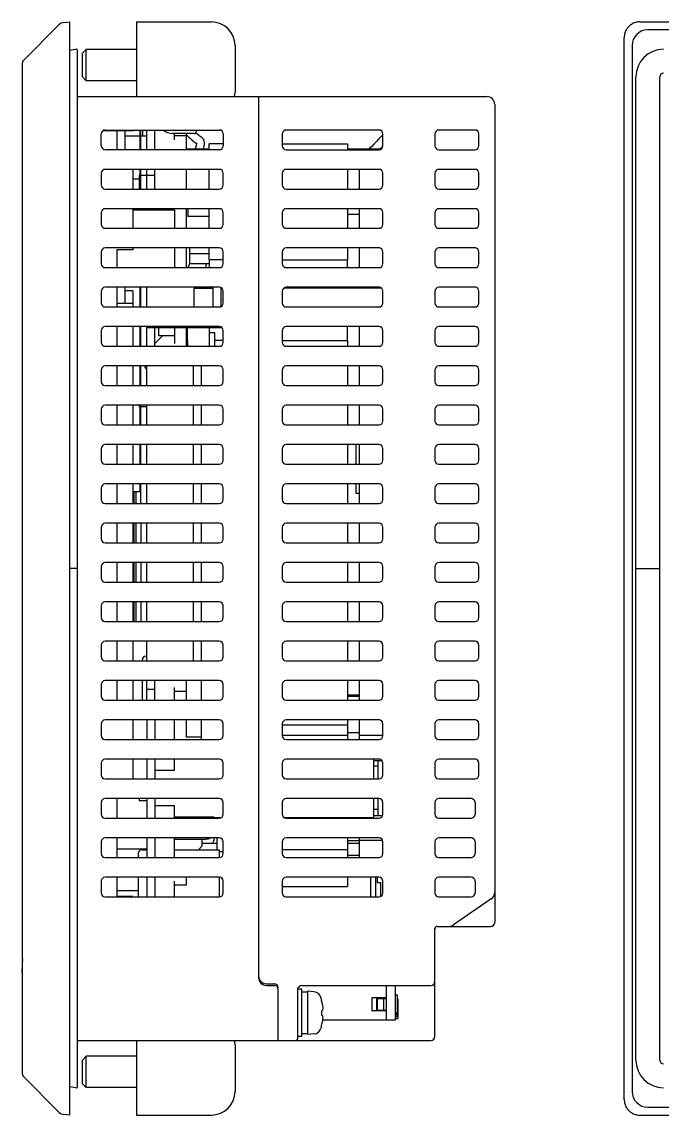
# Model space of a CAD drawing. Extents: x 0 to 563, y 0 to 379.
# Drawn here: x 319.9 to 401.2, y 114.6 to 253.6 of the extents above; entities that cross this region are included whole.
import ezdxf

# ---------------------------------------------------------------- set-up
doc = ezdxf.new("R2010")
doc.units = 0
doc.header["$LTSCALE"] = 32.67
doc.layers.get('0').update_dxf_attribs({"linetype": 'CONTINUOUS'})
for name, color, linetype in [('AXIS', 7, 'CONTINUOUS'), ('DTM_AXIS', 7, 'CONTINUOUS'), ('FEAT_ALL', 7, 'CONTINUOUS'), ('SURF', 7, 'CONTINUOUS')]:
    doc.layers.add(name, color=color, linetype=linetype)

msp = doc.modelspace()

# ---------------------------------------------------------------- linework, layer by layer
at = {"color": 7, "linetype": 'CONTINUOUS'}
for p, q in [((320.106, 248.72), (324.592, 253.206)), ((325.194, 253.493), (325.96, 253.573)), ((325.96, 114.573), (325.96, 253.573)), ((334.46, 253.573), (334.46, 244.073)), ((334.46, 253.573), (343.96, 253.573)), ((396.999, 252.992), (396.903, 252.889)), ((397.103, 253.089), (396.999, 252.992)), ((397.213, 253.177), (397.103, 253.089)), ((397.329, 253.258), (397.213, 253.177)), ((397.451, 253.33), (397.329, 253.258)), ((397.578, 253.394), (397.451, 253.33)), ((397.709, 253.448), (397.578, 253.394)), ((397.844, 253.493), (397.709, 253.448)), ((397.982, 253.528), (397.844, 253.493)), ((398.122, 253.553), (397.982, 253.528)), ((398.264, 253.568), (398.122, 253.553)), ((398.407, 253.573), (398.264, 253.568)), ((398.407, 253.573), (561.429, 253.573)), ((396.423, 251.727), (396.418, 251.584)), ((396.438, 251.869), (396.423, 251.727)), ((396.463, 252.01), (396.438, 251.869)), ((396.498, 252.148), (396.463, 252.01)), ((396.543, 252.282), (396.498, 252.148)), ((396.598, 252.414), (396.543, 252.282)), ((396.661, 252.54), (396.598, 252.414)), ((396.733, 252.662), (396.661, 252.54)), ((396.814, 252.778), (396.733, 252.662)), ((396.903, 252.889), (396.814, 252.778)), ((411.118, 252.573), (399.418, 252.573)), ((346.96, 250.573), (346.96, 244.573)), ((396.418, 116.562), (396.418, 251.584)), ((397.418, 250.573), (397.418, 117.573)), ((325.96, 249.955), (326.725, 250.09)), ((326.96, 118.254), (326.96, 249.893)), ((327.56, 249.573), (328.06, 250.073)), ((327.56, 246.573), (327.56, 249.573)), ((328.06, 246.073), (328.06, 250.073)), ((334.46, 250.073), (328.06, 250.073)), ((319.96, 119.781), (319.96, 248.366)), ((327.56, 246.573), (328.06, 246.073)), ((334.46, 246.073), (328.06, 246.073)), ((397.898, 121.573), (397.898, 246.573)), ((400.937, 121.573), (400.937, 246.573)), ((326.96, 244.073), (378.96, 244.073)), ((349.96, 244.073), (349.96, 132.073)), ((379.96, 243.073), (379.96, 139.073)), ((329.96, 237.823), (329.96, 239.323)), ((330.243, 239.773), (334.06, 239.773)), ((330.46, 239.823), (344.96, 239.823)), ((331.96, 239.773), (331.96, 237.323)), ((332.96, 239.773), (332.96, 237.323)), ((334.06, 239.773), (334.185, 239.823)), ((334.91, 237.323), (334.91, 239.823)), ((335.01, 237.323), (335.01, 239.823)), ((335.26, 239.073), (335.26, 239.823)), ((335.76, 237.323), (335.76, 239.823)), ((336.76, 237.323), (336.76, 239.823)), ((341.76, 239.373), (339.06, 239.373)), ((339.26, 238.573), (339.26, 239.373)), ((340.76, 239.373), (340.76, 237.323)), ((342.06, 239.673), (342.06, 239.823)), ((345.46, 239.323), (345.46, 237.823)), ((352.96, 239.323), (352.96, 237.823)), ((365.26, 239.823), (353.46, 239.823)), ((365.76, 237.823), (365.76, 239.323)), ((372.36, 239.323), (372.36, 237.823)), ((377.46, 239.823), (372.86, 239.823)), ((377.96, 237.823), (377.96, 239.323)), ((332.96, 239.073), (334.91, 239.073)), ((335.01, 239.073), (335.76, 239.073)), ((340.76, 239.073), (339.26, 239.073)), ((344.96, 237.323), (330.46, 237.323)), ((353.46, 237.323), (365.26, 237.323)), ((372.86, 237.323), (377.46, 237.323)), ((329.96, 234.323), (329.96, 232.823)), ((344.96, 234.823), (330.46, 234.823)), ((333.96, 234.823), (333.96, 232.323)), ((334.76, 234.073), (334.76, 232.323)), ((334.76, 234.073), (334.91, 234.073)), ((334.91, 232.323), (334.91, 234.823)), ((335.01, 232.323), (335.01, 234.823)), ((335.01, 234.073), (336.76, 234.073)), ((335.76, 232.323), (335.76, 234.823)), ((336.76, 232.323), (336.76, 234.823)), ((340.76, 234.823), (340.76, 232.323)), ((345.46, 232.823), (345.46, 234.323)), ((352.96, 234.323), (352.96, 232.823)), ((365.26, 234.823), (353.46, 234.823)), ((365.76, 232.823), (365.76, 234.323)), ((372.36, 234.323), (372.36, 232.823)), ((377.46, 234.823), (372.86, 234.823)), ((377.96, 232.823), (377.96, 234.323)), ((330.46, 232.323), (344.96, 232.323)), ((353.46, 232.323), (365.26, 232.323)), ((372.86, 232.323), (377.46, 232.323)), ((344.96, 229.823), (330.46, 229.823)), ((333.96, 229.823), (333.96, 227.323)), ((333.96, 229.673), (339.26, 229.673)), ((334.91, 229.673), (334.91, 229.823)), ((335.01, 229.673), (335.01, 229.823)), ((335.76, 229.673), (335.76, 229.823)), ((336.76, 229.823), (336.76, 229.673)), ((339.26, 229.673), (339.26, 227.323)), ((340.76, 229.823), (340.76, 227.323)), ((340.96, 229.823), (340.96, 228.844)), ((365.26, 229.823), (353.46, 229.823)), ((377.46, 229.823), (372.86, 229.823)), ((329.96, 229.323), (329.96, 227.823)), ((343.66, 228.844), (340.96, 228.844)), ((345.46, 227.823), (345.46, 229.323)), ((352.96, 229.323), (352.96, 227.823)), ((362.76, 229.073), (361.26, 229.073)), ((365.76, 227.823), (365.76, 229.323)), ((372.36, 229.323), (372.36, 227.823)), ((377.96, 227.823), (377.96, 229.323)), ((330.46, 227.323), (344.96, 227.323)), ((353.46, 227.323), (365.26, 227.323)), ((372.86, 227.323), (377.46, 227.323)), ((329.96, 224.323), (329.96, 222.823)), ((344.96, 224.823), (330.46, 224.823)), ((333.96, 224.573), (331.96, 224.573)), ((331.96, 224.573), (331.96, 222.323)), ((333.96, 224.823), (333.96, 224.573)), ((339.26, 224.823), (339.26, 222.323)), ((340.76, 224.823), (340.76, 222.323)), ((343.66, 224.073), (341.16, 224.073)), ((345.46, 222.823), (345.46, 224.323)), ((352.96, 224.323), (352.96, 222.823)), ((365.26, 224.823), (353.46, 224.823)), ((365.76, 222.823), (365.76, 224.323)), ((372.36, 224.323), (372.36, 222.823)), ((377.46, 224.823), (372.86, 224.823)), ((377.96, 222.823), (377.96, 224.323)), ((343.66, 222.823), (341.16, 222.823)), ((343.26, 222.823), (343.26, 222.323)), ((343.66, 223.297), (343.66, 222.323)), ((361.26, 222.323), (361.26, 223.297)), ((330.46, 222.323), (344.96, 222.323)), ((353.46, 222.323), (365.26, 222.323)), ((372.86, 222.323), (377.46, 222.323)), ((344.96, 219.823), (330.46, 219.823)), ((331.96, 219.823), (331.96, 217.323)), ((332.96, 219.823), (332.96, 217.773)), ((334.91, 217.323), (334.91, 219.823)), ((335.01, 217.323), (335.01, 219.823)), ((335.76, 217.323), (335.76, 219.823)), ((344.16, 219.673), (341.76, 219.673)), ((341.76, 217.323), (341.76, 219.673)), ((344.16, 219.823), (344.16, 217.323)), ((345.16, 219.781), (345.16, 217.366)), ((353.219, 219.761), (365.501, 219.761)), ((365.26, 219.823), (353.46, 219.823)), ((377.46, 219.823), (372.86, 219.823)), ((329.96, 219.323), (329.96, 217.823)), ((333.96, 219.373), (332.96, 219.373)), ((333.96, 219.373), (333.96, 217.323)), ((345.46, 217.823), (345.46, 219.323)), ((352.96, 219.323), (352.96, 217.823)), ((365.76, 217.823), (365.76, 219.323)), ((372.36, 219.323), (372.36, 217.823)), ((377.96, 217.823), (377.96, 219.323)), ((330.46, 217.323), (344.96, 217.323)), ((333.96, 217.773), (331.96, 217.773)), ((353.46, 217.323), (365.26, 217.323)), ((372.86, 217.323), (377.46, 217.323)), ((329.96, 214.323), (329.96, 212.823)), ((344.96, 214.823), (330.46, 214.823)), ((331.96, 214.823), (331.96, 212.323)), ((333.96, 214.823), (333.96, 212.323)), ((334.91, 212.323), (334.91, 214.823)), ((335.01, 212.323), (335.01, 214.823)), ((335.76, 212.323), (335.76, 214.823)), ((345.317, 214.673), (335.76, 214.673)), ((336.76, 212.323), (336.76, 214.673)), ((337.26, 213.673), (337.26, 214.673)), ((339.26, 214.673), (339.26, 212.673)), ((340.76, 214.673), (340.76, 212.323)), ((340.88, 214.303), (340.879, 214.155)), ((340.879, 214.155), (340.879, 214.073)), ((340.879, 214.073), (340.879, 213.986)), ((340.882, 214.449), (340.88, 214.303)), ((340.885, 214.594), (340.882, 214.449)), ((340.888, 214.673), (340.885, 214.594)), ((343.66, 214.673), (343.66, 212.323)), ((343.66, 214.073), (344.41, 214.073)), ((344.41, 212.323), (344.41, 214.073)), ((345.16, 214.781), (345.16, 214.673)), ((345.46, 212.823), (345.46, 214.323)), ((352.96, 214.323), (352.96, 212.823)), ((365.26, 214.823), (353.46, 214.823)), ((361.26, 213.05), (361.26, 214.823)), ((365.76, 212.823), (365.76, 214.323)), ((372.36, 214.323), (372.36, 212.823)), ((377.46, 214.823), (372.86, 214.823)), ((377.96, 212.823), (377.96, 214.323)), ((337.76, 213.673), (336.76, 212.673)), ((339.26, 213.673), (337.26, 213.673)), ((340.879, 213.986), (340.88, 213.839)), ((340.88, 213.839), (340.882, 213.693)), ((340.882, 213.693), (340.885, 213.548)), ((340.885, 213.548), (340.89, 213.404)), ((340.89, 213.404), (340.895, 213.262)), ((340.895, 213.262), (340.901, 213.121)), ((340.901, 213.121), (340.908, 212.982)), ((340.908, 212.982), (340.916, 212.844)), ((340.916, 212.844), (340.925, 212.707)), ((340.925, 212.707), (340.934, 212.572)), ((345.46, 213.05), (344.41, 213.05)), ((330.46, 212.323), (344.96, 212.323)), ((340.934, 212.572), (340.945, 212.439)), ((340.945, 212.439), (340.955, 212.323)), ((353.46, 212.323), (365.26, 212.323)), ((372.86, 212.323), (377.46, 212.323)), ((329.96, 209.323), (329.96, 207.823)), ((344.96, 209.823), (330.46, 209.823)), ((331.96, 209.823), (331.96, 207.323)), ((333.96, 209.823), (333.96, 207.323)), ((334.91, 207.323), (334.91, 209.823)), ((335.01, 207.323), (335.01, 209.823)), ((335.56, 209.573), (335.56, 209.823)), ((335.56, 209.573), (335.76, 209.373)), ((335.76, 207.323), (335.76, 209.823)), ((341.66, 209.823), (341.66, 207.323)), ((342.66, 209.823), (342.66, 207.323)), ((345.46, 207.823), (345.46, 209.323)), ((352.96, 209.323), (352.96, 207.823)), ((365.26, 209.823), (353.46, 209.823)), ((365.76, 207.823), (365.76, 209.323)), ((372.36, 209.323), (372.36, 207.823)), ((377.46, 209.823), (372.86, 209.823)), ((377.96, 207.823), (377.96, 209.323)), ((330.46, 207.323), (344.96, 207.323)), ((353.46, 207.323), (365.26, 207.323)), ((372.86, 207.323), (377.46, 207.323)), ((344.96, 204.823), (330.46, 204.823)), ((331.96, 204.823), (331.96, 202.323)), ((333.96, 204.823), (333.96, 202.323)), ((334.76, 204.773), (334.76, 204.673)), ((334.76, 204.673), (334.91, 204.673)), ((334.91, 202.323), (334.91, 204.823)), ((335.01, 202.323), (335.01, 204.823)), ((335.01, 204.673), (335.76, 204.673)), ((335.76, 202.323), (335.76, 204.823)), ((341.66, 204.823), (341.66, 202.323)), ((342.66, 204.823), (342.66, 202.323)), ((365.26, 204.823), (353.46, 204.823)), ((377.46, 204.823), (372.86, 204.823)), ((329.96, 204.323), (329.96, 202.823)), ((345.46, 202.823), (345.46, 204.323)), ((352.96, 204.323), (352.96, 202.823)), ((365.76, 202.823), (365.76, 204.323)), ((372.36, 204.323), (372.36, 202.823)), ((377.96, 202.823), (377.96, 204.323)), ((330.46, 202.323), (344.96, 202.323)), ((353.46, 202.323), (365.26, 202.323)), ((372.86, 202.323), (377.46, 202.323)), ((329.96, 199.323), (329.96, 197.823)), ((344.96, 199.823), (330.46, 199.823)), ((331.96, 199.823), (331.96, 197.323)), ((333.96, 199.823), (333.96, 197.323)), ((334.91, 197.323), (334.91, 199.823)), ((335.01, 197.323), (335.01, 199.823)), ((335.76, 197.323), (335.76, 199.823)), ((341.66, 199.823), (341.66, 197.323)), ((342.66, 199.823), (342.66, 197.323)), ((345.46, 197.823), (345.46, 199.323)), ((352.96, 199.323), (352.96, 197.823)), ((365.26, 199.823), (353.46, 199.823)), ((362.36, 197.323), (362.36, 199.823)), ((365.76, 197.823), (365.76, 199.323)), ((372.36, 199.323), (372.36, 197.823)), ((377.46, 199.823), (372.86, 199.823)), ((377.96, 197.823), (377.96, 199.323)), ((330.46, 197.323), (344.96, 197.323)), ((353.46, 197.323), (365.26, 197.323)), ((372.86, 197.323), (377.46, 197.323)), ((344.96, 194.823), (330.46, 194.823)), ((331.96, 194.823), (331.96, 192.323)), ((333.96, 194.823), (333.96, 192.323)), ((334.91, 193.873), (334.91, 194.823)), ((335.01, 192.323), (335.01, 194.823)), ((335.76, 192.323), (335.76, 194.823)), ((341.66, 194.823), (341.66, 192.323)), ((342.66, 194.823), (342.66, 192.323)), ((365.26, 194.823), (353.46, 194.823)), ((362.36, 193.623), (362.36, 194.823)), ((377.46, 194.823), (372.86, 194.823)), ((329.96, 194.323), (329.96, 192.823)), ((334.01, 193.873), (334.91, 193.873)), ((334.01, 192.323), (334.01, 193.873)), ((334.11, 193.873), (334.11, 192.323)), ((334.41, 192.323), (334.41, 193.873)), ((334.91, 193.873), (334.924, 193.875)), ((334.924, 193.875), (334.938, 193.879)), ((334.938, 193.879), (334.952, 193.887)), ((334.952, 193.887), (334.966, 193.898)), ((334.966, 193.898), (334.979, 193.913)), ((334.979, 193.913), (334.991, 193.933)), ((334.991, 193.933), (335.001, 193.957)), ((335.001, 193.957), (335.007, 193.985)), ((335.007, 193.985), (335.01, 194.015)), ((345.46, 192.823), (345.46, 194.323)), ((352.96, 194.323), (352.96, 192.823)), ((362.76, 193.623), (362.36, 193.623)), ((365.76, 192.823), (365.76, 194.323)), ((372.36, 194.323), (372.36, 192.823)), ((377.96, 192.823), (377.96, 194.323)), ((330.46, 192.323), (344.96, 192.323)), ((353.46, 192.323), (365.26, 192.323)), ((372.86, 192.323), (377.46, 192.323)), ((329.96, 189.323), (329.96, 187.823)), ((344.96, 189.823), (330.46, 189.823)), ((331.96, 189.823), (331.96, 187.323)), ((333.96, 189.823), (333.96, 187.323)), ((334.01, 187.323), (334.01, 189.823)), ((334.11, 189.823), (334.11, 187.323)), ((334.41, 187.323), (334.41, 189.823)), ((335.01, 189.823), (335.01, 187.323)), ((335.76, 187.323), (335.76, 189.823)), ((341.66, 189.823), (341.66, 187.323)), ((342.66, 189.823), (342.66, 187.323)), ((345.46, 187.823), (345.46, 189.323)), ((352.96, 189.323), (352.96, 187.823)), ((365.26, 189.823), (353.46, 189.823)), ((365.76, 187.823), (365.76, 189.323)), ((372.36, 189.323), (372.36, 187.823)), ((377.46, 189.823), (372.86, 189.823)), ((377.96, 187.823), (377.96, 189.323)), ((330.46, 187.323), (344.96, 187.323)), ((353.46, 187.323), (365.26, 187.323)), ((372.86, 187.323), (377.46, 187.323)), ((326.96, 184.073), (325.96, 184.073)), ((329.96, 184.323), (329.96, 182.823)), ((344.96, 184.823), (330.46, 184.823)), ((331.96, 184.823), (331.96, 182.323)), ((333.96, 184.823), (333.96, 182.323)), ((334.01, 182.323), (334.01, 184.823)), ((334.11, 184.823), (334.11, 182.323)), ((334.41, 182.323), (334.41, 184.823)), ((335.01, 184.823), (335.01, 182.323)), ((335.76, 182.323), (335.76, 184.823)), ((341.66, 184.823), (341.66, 182.323)), ((342.66, 184.823), (342.66, 182.323)), ((345.46, 182.823), (345.46, 184.323)), ((352.96, 184.323), (352.96, 182.823)), ((365.26, 184.823), (353.46, 184.823)), ((365.76, 182.823), (365.76, 184.323)), ((372.36, 184.323), (372.36, 182.823)), ((377.46, 184.823), (372.86, 184.823)), ((377.96, 182.823), (377.96, 184.323)), ((397.898, 184.073), (400.937, 184.073)), ((330.46, 182.323), (344.96, 182.323)), ((353.46, 182.323), (365.26, 182.323)), ((372.86, 182.323), (377.46, 182.323)), ((329.96, 179.323), (329.96, 177.823)), ((344.96, 179.823), (330.46, 179.823)), ((331.96, 179.823), (331.96, 177.323)), ((333.96, 179.823), (333.96, 177.323)), ((334.01, 177.323), (334.01, 179.823)), ((334.11, 179.823), (334.11, 177.323)), ((334.41, 177.323), (334.41, 179.823)), ((335.01, 179.823), (335.01, 177.323)), ((335.76, 177.323), (335.76, 179.823)), ((341.66, 179.823), (341.66, 177.323)), ((342.66, 179.823), (342.66, 177.323)), ((345.46, 177.823), (345.46, 179.323)), ((352.96, 179.323), (352.96, 177.823)), ((365.26, 179.823), (353.46, 179.823)), ((365.76, 177.823), (365.76, 179.323)), ((372.36, 179.323), (372.36, 177.823)), ((377.46, 179.823), (372.86, 179.823)), ((377.96, 177.823), (377.96, 179.323)), ((330.46, 177.323), (344.96, 177.323)), ((353.46, 177.323), (365.26, 177.323)), ((372.86, 177.323), (377.46, 177.323)), ((329.96, 174.323), (329.96, 172.823)), ((344.96, 174.823), (330.46, 174.823)), ((331.96, 174.823), (331.96, 172.323)), ((333.96, 174.823), (333.96, 172.323)), ((335.76, 172.323), (335.76, 174.823)), ((341.66, 174.823), (341.66, 172.323)), ((342.66, 174.823), (342.66, 172.323)), ((345.46, 172.823), (345.46, 174.323)), ((352.96, 174.323), (352.96, 172.823)), ((365.26, 174.823), (353.46, 174.823)), ((365.76, 172.823), (365.76, 174.323)), ((372.36, 174.323), (372.36, 172.823)), ((377.46, 174.823), (372.86, 174.823)), ((377.96, 172.823), (377.96, 174.323)), ((335.16, 172.423), (335.16, 172.323)), ((330.46, 172.323), (344.96, 172.323)), ((353.46, 172.323), (365.26, 172.323)), ((372.86, 172.323), (377.46, 172.323)), ((344.96, 169.823), (330.46, 169.823)), ((331.96, 169.823), (331.96, 167.323)), ((333.96, 169.823), (333.96, 167.323)), ((335.16, 169.823), (335.16, 167.323)), ((335.76, 167.323), (335.76, 169.823)), ((336.76, 167.323), (336.76, 169.823)), ((340.76, 169.823), (340.76, 167.323)), ((342.66, 169.823), (342.66, 167.323)), ((365.26, 169.823), (353.46, 169.823)), ((377.46, 169.823), (372.86, 169.823)), ((329.96, 169.323), (329.96, 167.823)), ((336.76, 168.673), (335.76, 168.673)), ((339.26, 167.323), (339.26, 168.923)), ((340.76, 168.423), (339.26, 168.423)), ((345.46, 167.823), (345.46, 169.323)), ((352.96, 169.323), (352.96, 167.823)), ((365.76, 167.823), (365.76, 169.323)), ((372.36, 169.323), (372.36, 167.823)), ((377.96, 167.823), (377.96, 169.323)), ((330.46, 167.323), (344.96, 167.323)), ((353.46, 167.323), (365.26, 167.323)), ((362.76, 167.973), (361.26, 167.973)), ((361.26, 167.823), (362.76, 167.823)), ((372.86, 167.323), (377.46, 167.323)), ((329.96, 164.323), (329.96, 162.823)), ((344.96, 164.823), (330.46, 164.823)), ((333.96, 164.823), (333.96, 162.323)), ((335.76, 164.823), (335.76, 162.323)), ((336.76, 164.823), (336.76, 162.323)), ((339.26, 162.323), (339.26, 164.823)), ((340.76, 164.823), (340.76, 162.673)), ((342.66, 164.823), (342.66, 162.323)), ((345.46, 162.823), (345.46, 164.323)), ((352.96, 164.323), (352.96, 162.823)), ((365.26, 164.823), (353.46, 164.823)), ((365.76, 162.823), (365.76, 164.323)), ((372.36, 164.323), (372.36, 162.823)), ((377.46, 164.823), (372.86, 164.823)), ((377.96, 162.823), (377.96, 164.323)), ((340.76, 162.673), (342.66, 162.673)), ((330.46, 162.323), (344.96, 162.323)), ((353.46, 162.323), (365.26, 162.323)), ((372.86, 162.323), (377.46, 162.323)), ((329.96, 159.323), (329.96, 157.823)), ((344.96, 159.823), (330.46, 159.823)), ((333.96, 159.823), (333.96, 157.323)), ((335.76, 159.823), (335.76, 157.323)), ((336.76, 159.823), (336.76, 158.423)), ((339.26, 158.423), (339.26, 159.823)), ((345.46, 157.823), (345.46, 159.323)), ((352.96, 159.323), (352.96, 157.823)), ((365.26, 159.823), (353.46, 159.823)), ((364.56, 159.673), (365.616, 159.673)), ((365.16, 158.923), (364.56, 158.923)), ((365.16, 157.323), (365.16, 159.673)), ((365.76, 157.823), (365.76, 159.323)), ((372.36, 159.323), (372.36, 157.823)), ((377.46, 159.823), (372.86, 159.823)), ((377.96, 157.823), (377.96, 159.323)), ((330.46, 157.323), (344.96, 157.323)), ((353.46, 157.323), (365.26, 157.323)), ((372.86, 157.323), (377.46, 157.323)), ((329.96, 154.323), (329.96, 152.823)), ((344.96, 154.823), (330.46, 154.823)), ((331.96, 154.823), (331.96, 152.323)), ((334.76, 154.823), (334.76, 154.573)), ((334.76, 154.573), (335.76, 154.573)), ((335.76, 154.823), (335.76, 152.323)), ((345.46, 152.823), (345.46, 154.323)), ((352.96, 154.323), (352.96, 152.823)), ((365.26, 154.823), (353.46, 154.823)), ((365.16, 152.673), (365.16, 154.823)), ((365.76, 152.823), (365.76, 154.323)), ((372.36, 154.323), (372.36, 152.823)), ((376.96, 154.823), (372.86, 154.823)), ((377.46, 154.323), (377.46, 152.823)), ((336.76, 153.923), (336.76, 152.323)), ((339.26, 152.323), (339.26, 153.923)), ((365.16, 153.423), (364.56, 153.423)), ((330.46, 152.323), (344.96, 152.323)), ((339.26, 152.499), (344.26, 152.499)), ((344.26, 152.499), (344.26, 152.323)), ((344.66, 152.323), (344.66, 152.423)), ((353.46, 152.323), (365.26, 152.323)), ((364.56, 152.673), (365.736, 152.673)), ((372.86, 152.323), (376.96, 152.323)), ((329.96, 149.323), (329.96, 147.823)), ((344.96, 149.823), (330.46, 149.823)), ((331.96, 149.823), (331.96, 147.323)), ((335.76, 149.823), (335.76, 147.323)), ((336.76, 149.823), (336.76, 147.323)), ((339.26, 147.323), (339.26, 149.823)), ((339.26, 149.673), (343.26, 149.673)), ((342.31, 148.323), (342.76, 148.773)), ((342.76, 149.673), (342.76, 148.773)), ((342.76, 149.143), (344.66, 149.143)), ((344.26, 149.823), (344.26, 149.473)), ((344.66, 149.823), (344.66, 148.323)), ((345.46, 147.823), (345.46, 149.323)), ((352.96, 149.323), (352.96, 147.823)), ((365.26, 149.823), (353.46, 149.823)), ((361.26, 149.823), (361.26, 147.323)), ((361.26, 149.473), (362.76, 149.473)), ((361.26, 149.143), (362.76, 149.143)), ((365.76, 147.823), (365.76, 149.323)), ((372.36, 149.323), (372.36, 147.823)), ((376.96, 149.823), (372.86, 149.823)), ((377.46, 149.323), (377.46, 147.823)), ((335.76, 148.373), (331.96, 148.373)), ((334.66, 147.823), (334.66, 147.323)), ((344.96, 148.073), (345.46, 148.073)), ((352.96, 148.346), (361.26, 148.346)), ((361.26, 147.643), (362.76, 147.643)), ((330.46, 147.323), (344.96, 147.323)), ((353.46, 147.323), (365.26, 147.323)), ((372.86, 147.323), (376.96, 147.323)), ((344.96, 144.823), (330.46, 144.823)), ((331.96, 144.823), (331.96, 142.323)), ((334.66, 144.823), (334.66, 142.323)), ((335.76, 144.823), (335.76, 142.323)), ((336.76, 144.823), (336.76, 142.323)), ((340.76, 144.823), (340.76, 143.823)), ((365.26, 144.823), (353.46, 144.823)), ((361.26, 144.823), (361.26, 143.623)), ((364.16, 144.823), (364.16, 142.323)), ((364.81, 144.823), (364.81, 142.323)), ((365.01, 144.823), (365.01, 144.093)), ((376.96, 144.823), (372.86, 144.823)), ((329.96, 144.323), (329.96, 142.823)), ((339.26, 142.323), (339.26, 144.323)), ((340.76, 143.823), (339.26, 143.823)), ((345.46, 142.823), (345.46, 144.323)), ((352.96, 144.323), (352.96, 142.823)), ((352.96, 143.623), (361.26, 143.623)), ((365.51, 144.093), (365.01, 144.093)), ((365.51, 142.39), (365.51, 144.093)), ((365.76, 142.823), (365.76, 144.323)), ((372.36, 144.323), (372.36, 142.823)), ((377.46, 144.323), (377.46, 142.823)), ((330.46, 142.323), (344.96, 142.323)), ((334.66, 143.073), (331.96, 143.073)), ((333.96, 142.373), (331.96, 142.373)), ((333.96, 142.373), (333.96, 142.323)), ((353.46, 142.323), (365.26, 142.323)), ((372.86, 142.323), (376.96, 142.323)), ((379.528, 142.075), (374.716, 138.751)), ((372.36, 124.573), (372.36, 138.373)), ((372.66, 138.573), (379.46, 138.573)), ((319.96, 134.507), (319.876, 132.802)), ((350.96, 131.273), (351.96, 131.273)), ((350.96, 131.073), (351.96, 131.073)), ((352.46, 124.073), (352.46, 130.773)), ((354.96, 124.373), (354.96, 130.747)), ((355.46, 131.073), (371.86, 131.073)), ((366.16, 131.073), (366.16, 126.673)), ((367.36, 126.673), (367.36, 131.073)), ((355.46, 130.573), (354.96, 130.573)), ((355.46, 124.573), (355.46, 130.573)), ((355.694, 130.22), (355.46, 130.223)), ((355.693, 130.21), (355.46, 130.192)), ((355.926, 130.22), (355.693, 130.21)), ((355.81, 130.215), (355.694, 130.22)), ((356.16, 130.223), (355.926, 130.22)), ((357.007, 130.249), (356.16, 130.323)), ((356.16, 130.323), (356.16, 124.823)), ((357.937, 129.323), (357.88, 129.533)), ((357.937, 129.323), (357.937, 129.301)), ((366.16, 129.473), (364.36, 129.473)), ((364.36, 129.473), (364.36, 127.823)), ((364.96, 129.473), (364.96, 127.823)), ((366.16, 129.373), (365.06, 129.373)), ((365.06, 127.923), (365.06, 129.373)), ((365.86, 127.923), (365.86, 129.373)), ((367.56, 129.373), (367.66, 129.373)), ((367.66, 129.373), (367.66, 126.873)), ((358.056, 128.741), (358.075, 128.595)), ((358.075, 127.937), (358.056, 127.853)), ((358.075, 128.595), (358.09, 128.453)), ((358.09, 128.02), (358.075, 127.937)), ((358.09, 128.453), (358.101, 128.314)), ((358.101, 128.1), (358.09, 128.02)), ((358.101, 128.314), (358.107, 128.178)), ((358.107, 128.178), (358.101, 128.1)), ((365.06, 127.923), (366.16, 127.923)), ((367.56, 128.023), (367.66, 128.023)), ((358.056, 127.853), (357.937, 127.853)), ((357.937, 127.853), (357.937, 127.293)), ((357.937, 127.293), (358.056, 127.293)), ((358.056, 127.293), (358.081, 127.181)), ((358.08, 126.593), (358.056, 126.406)), ((358.097, 126.781), (358.08, 126.593)), ((358.081, 127.181), (358.097, 127.073)), ((358.087, 126.673), (367.36, 126.673)), ((358.097, 127.073), (358.107, 126.969)), ((358.107, 126.969), (358.097, 126.781)), ((366.16, 127.823), (364.36, 127.823)), ((367.36, 127.373), (367.66, 127.373)), ((367.36, 126.873), (367.66, 126.873)), ((357.937, 125.823), (357.88, 125.614)), ((357.937, 125.846), (357.937, 125.823)), ((326.96, 124.073), (371.86, 124.073)), ((334.46, 124.073), (334.46, 114.573)), ((355.46, 124.573), (354.96, 124.573)), ((356.16, 124.923), (355.46, 124.923)), ((357.007, 124.898), (356.16, 124.823)), ((346.96, 123.573), (346.96, 117.573)), ((327.56, 121.573), (328.06, 122.073)), ((327.56, 118.573), (327.56, 121.573)), ((334.46, 122.073), (328.06, 122.073)), ((328.06, 118.073), (328.06, 122.073)), ((324.592, 114.941), (320.106, 119.427)), ((326.725, 118.057), (325.96, 118.192)), ((327.56, 118.573), (328.06, 118.073)), ((334.46, 118.073), (328.06, 118.073)), ((396.418, 116.562), (396.423, 116.42)), ((396.423, 116.42), (396.438, 116.278)), ((396.438, 116.278), (396.463, 116.137)), ((396.463, 116.137), (396.498, 115.999)), ((396.498, 115.999), (396.543, 115.864)), ((396.543, 115.864), (396.598, 115.733)), ((396.598, 115.733), (396.661, 115.606)), ((396.661, 115.606), (396.733, 115.485)), ((396.733, 115.485), (396.814, 115.368)), ((399.418, 115.573), (425.318, 115.573)), ((325.96, 114.573), (325.194, 114.654)), ((334.46, 114.573), (343.96, 114.573)), ((396.814, 115.368), (396.903, 115.258)), ((396.903, 115.258), (396.999, 115.155)), ((396.999, 115.155), (397.103, 115.058)), ((397.103, 115.058), (397.213, 114.97)), ((397.213, 114.97), (397.329, 114.889)), ((397.329, 114.889), (397.451, 114.817)), ((397.451, 114.817), (397.578, 114.753)), ((397.578, 114.753), (397.709, 114.699)), ((397.709, 114.699), (397.844, 114.654)), ((397.844, 114.654), (397.982, 114.619)), ((397.982, 114.619), (398.122, 114.594)), ((398.122, 114.594), (398.264, 114.579)), ((398.264, 114.579), (398.407, 114.573)), ((398.407, 114.573), (561.429, 114.573))]:
    msp.add_line(p, q, dxfattribs=at)
for centre, radius, start, end in [((325.299, 252.498), 1, 96, 135), ((343.96, 250.573), 3, 0, 90), ((399.418, 250.573), 2, 90, 180), ((326.76, 249.893), 0.2, 0, 100), ((401.418, 246.573), 3.52, 90, 180), ((320.46, 248.366), 0.5, 135, 180), ((401.418, 246.573), 0.48, 90, 180), ((345.96, 244.573), 1, 329.80878, 360), ((378.96, 243.073), 1, 0, 90), ((330.46, 239.323), 0.5, 90, 180), ((339.06, 241.373), 2, 231.1421, 270), ((341.76, 239.673), 0.3, 270, 360), ((344.96, 239.323), 0.5, 0, 90), ((353.46, 239.323), 0.5, 90, 180), ((365.26, 239.323), 0.5, 0, 90), ((372.86, 239.323), 0.5, 90, 180), ((377.46, 239.323), 0.5, 0, 90), ((330.46, 237.823), 0.5, 180, 270), ((344.96, 237.823), 0.5, 270, 360), ((353.46, 237.823), 0.5, 180, 270), ((365.26, 237.823), 0.5, 270, 360), ((372.86, 237.823), 0.5, 180, 270), ((377.46, 237.823), 0.5, 270, 360), ((330.46, 234.323), 0.5, 90, 180), ((344.96, 234.323), 0.5, 0, 90), ((353.46, 234.323), 0.5, 90, 180), ((365.26, 234.323), 0.5, 0, 90), ((372.86, 234.323), 0.5, 90, 180), ((377.46, 234.323), 0.5, 0, 90), ((330.46, 232.823), 0.5, 180, 270), ((344.96, 232.823), 0.5, 270, 360), ((353.46, 232.823), 0.5, 180, 270), ((365.26, 232.823), 0.5, 270, 360), ((372.86, 232.823), 0.5, 180, 270), ((377.46, 232.823), 0.5, 270, 360), ((330.46, 229.323), 0.5, 90, 180), ((344.96, 229.323), 0.5, 0, 90), ((353.46, 229.323), 0.5, 90, 180), ((365.26, 229.323), 0.5, 0, 90), ((372.86, 229.323), 0.5, 90, 180), ((377.46, 229.323), 0.5, 0, 90), ((330.46, 227.823), 0.5, 180, 270), ((344.96, 227.823), 0.5, 270, 360), ((353.46, 227.823), 0.5, 180, 270), ((365.26, 227.823), 0.5, 270, 360), ((372.86, 227.823), 0.5, 180, 270), ((377.46, 227.823), 0.5, 270, 360), ((330.46, 224.323), 0.5, 90, 180), ((344.96, 224.323), 0.5, 0, 90), ((353.46, 224.323), 0.5, 90, 180), ((365.26, 224.323), 0.5, 0, 90), ((372.86, 224.323), 0.5, 90, 180), ((377.46, 224.323), 0.5, 0, 90), ((330.46, 222.823), 0.5, 180, 270), ((344.96, 222.823), 0.5, 270, 360), ((353.46, 222.823), 0.5, 180, 270), ((365.26, 222.823), 0.5, 270, 360), ((372.86, 222.823), 0.5, 180, 270), ((377.46, 222.823), 0.5, 270, 360), ((330.46, 219.323), 0.5, 90, 180), ((344.96, 219.323), 0.5, 0, 90), ((353.46, 219.323), 0.5, 90, 180), ((365.26, 219.323), 0.5, 0, 90), ((372.86, 219.323), 0.5, 90, 180), ((377.46, 219.323), 0.5, 0, 90), ((330.46, 217.823), 0.5, 180, 270), ((344.96, 217.823), 0.5, 270, 360), ((353.46, 217.823), 0.5, 180, 270), ((365.26, 217.823), 0.5, 270, 360), ((372.86, 217.823), 0.5, 180, 270), ((377.46, 217.823), 0.5, 270, 360), ((330.46, 214.323), 0.5, 90, 180), ((344.96, 214.323), 0.5, 0, 90), ((353.46, 214.323), 0.5, 90, 180), ((365.26, 214.323), 0.5, 0, 90), ((372.86, 214.323), 0.5, 90, 180), ((377.46, 214.323), 0.5, 0, 90), ((330.46, 212.823), 0.5, 180, 270), ((344.96, 212.823), 0.5, 270, 360), ((353.46, 212.823), 0.5, 180, 270), ((365.26, 212.823), 0.5, 270, 360), ((372.86, 212.823), 0.5, 180, 270), ((377.46, 212.823), 0.5, 270, 360), ((330.46, 209.323), 0.5, 90, 180), ((344.96, 209.323), 0.5, 0, 90), ((353.46, 209.323), 0.5, 90, 180), ((365.26, 209.323), 0.5, 0, 90), ((372.86, 209.323), 0.5, 90, 180), ((377.46, 209.323), 0.5, 0, 90), ((330.46, 207.823), 0.5, 180, 270), ((344.96, 207.823), 0.5, 270, 360), ((353.46, 207.823), 0.5, 180, 270), ((365.26, 207.823), 0.5, 270, 360), ((372.86, 207.823), 0.5, 180, 270), ((377.46, 207.823), 0.5, 270, 360), ((330.46, 204.323), 0.5, 90, 180), ((331.76, 204.773), 3, 0, 0.95705), ((344.96, 204.323), 0.5, 0, 90), ((353.46, 204.323), 0.5, 90, 180), ((365.26, 204.323), 0.5, 0, 90), ((372.86, 204.323), 0.5, 90, 180), ((377.46, 204.323), 0.5, 0, 90), ((330.46, 202.823), 0.5, 180, 270), ((344.96, 202.823), 0.5, 270, 360), ((353.46, 202.823), 0.5, 180, 270), ((365.26, 202.823), 0.5, 270, 360), ((372.86, 202.823), 0.5, 180, 270), ((377.46, 202.823), 0.5, 270, 360), ((330.46, 199.323), 0.5, 90, 180), ((344.96, 199.323), 0.5, 0, 90), ((353.46, 199.323), 0.5, 90, 180), ((365.26, 199.323), 0.5, 0, 90), ((372.86, 199.323), 0.5, 90, 180), ((377.46, 199.323), 0.5, 0, 90), ((330.46, 197.823), 0.5, 180, 270), ((344.96, 197.823), 0.5, 270, 360), ((353.46, 197.823), 0.5, 180, 270), ((365.26, 197.823), 0.5, 270, 360), ((372.86, 197.823), 0.5, 180, 270), ((377.46, 197.823), 0.5, 270, 360), ((330.46, 194.323), 0.5, 90, 180), ((344.96, 194.323), 0.5, 0, 90), ((353.46, 194.323), 0.5, 90, 180), ((365.26, 194.323), 0.5, 0, 90), ((372.86, 194.323), 0.5, 90, 180), ((377.46, 194.323), 0.5, 0, 90), ((330.46, 192.823), 0.5, 180, 270), ((344.96, 192.823), 0.5, 270, 360), ((353.46, 192.823), 0.5, 180, 270), ((365.26, 192.823), 0.5, 270, 360), ((372.86, 192.823), 0.5, 180, 270), ((377.46, 192.823), 0.5, 270, 360), ((330.46, 189.323), 0.5, 90, 180), ((344.96, 189.323), 0.5, 0, 90), ((353.46, 189.323), 0.5, 90, 180), ((365.26, 189.323), 0.5, 0, 90), ((372.86, 189.323), 0.5, 90, 180), ((377.46, 189.323), 0.5, 0, 90), ((330.46, 187.823), 0.5, 180, 270), ((344.96, 187.823), 0.5, 270, 360), ((353.46, 187.823), 0.5, 180, 270), ((365.26, 187.823), 0.5, 270, 360), ((372.86, 187.823), 0.5, 180, 270), ((377.46, 187.823), 0.5, 270, 360), ((330.46, 184.323), 0.5, 90, 180), ((344.96, 184.323), 0.5, 0, 90), ((353.46, 184.323), 0.5, 90, 180), ((365.26, 184.323), 0.5, 0, 90), ((372.86, 184.323), 0.5, 90, 180), ((377.46, 184.323), 0.5, 0, 90), ((330.46, 182.823), 0.5, 180, 270), ((344.96, 182.823), 0.5, 270, 360), ((353.46, 182.823), 0.5, 180, 270), ((365.26, 182.823), 0.5, 270, 360), ((372.86, 182.823), 0.5, 180, 270), ((377.46, 182.823), 0.5, 270, 360), ((330.46, 179.323), 0.5, 90, 180), ((344.96, 179.323), 0.5, 0, 90), ((353.46, 179.323), 0.5, 90, 180), ((365.26, 179.323), 0.5, 0, 90), ((372.86, 179.323), 0.5, 90, 180), ((377.46, 179.323), 0.5, 0, 90), ((330.46, 177.823), 0.5, 180, 270), ((344.96, 177.823), 0.5, 270, 360), ((353.46, 177.823), 0.5, 180, 270), ((365.26, 177.823), 0.5, 270, 360), ((372.86, 177.823), 0.5, 180, 270), ((377.46, 177.823), 0.5, 270, 360), ((330.46, 174.323), 0.5, 90, 180), ((344.96, 174.323), 0.5, 0, 90), ((353.46, 174.323), 0.5, 90, 180), ((365.26, 174.323), 0.5, 0, 90), ((372.86, 174.323), 0.5, 90, 180), ((377.46, 174.323), 0.5, 0, 90), ((330.46, 172.823), 0.5, 180, 270), ((335.66, 172.423), 0.5, 90, 180), ((344.96, 172.823), 0.5, 270, 360), ((353.46, 172.823), 0.5, 180, 270), ((365.26, 172.823), 0.5, 270, 360), ((372.86, 172.823), 0.5, 180, 270), ((377.46, 172.823), 0.5, 270, 360), ((330.46, 169.323), 0.5, 90, 180), ((344.96, 169.323), 0.5, 0, 90), ((353.46, 169.323), 0.5, 90, 180), ((365.26, 169.323), 0.5, 0, 90), ((372.86, 169.323), 0.5, 90, 180), ((377.46, 169.323), 0.5, 0, 90), ((330.46, 167.823), 0.5, 180, 270), ((344.96, 167.823), 0.5, 270, 360), ((353.46, 167.823), 0.5, 180, 270), ((365.26, 167.823), 0.5, 270, 360), ((372.86, 167.823), 0.5, 180, 270), ((377.46, 167.823), 0.5, 270, 360), ((330.46, 164.323), 0.5, 90, 180), ((344.96, 164.323), 0.5, 0, 90), ((353.46, 164.323), 0.5, 90, 180), ((365.26, 164.323), 0.5, 0, 90), ((372.86, 164.323), 0.5, 90, 180), ((377.46, 164.323), 0.5, 0, 90), ((330.46, 162.823), 0.5, 180, 270), ((344.96, 162.823), 0.5, 270, 360), ((353.46, 162.823), 0.5, 180, 270), ((365.26, 162.823), 0.5, 270, 360), ((372.86, 162.823), 0.5, 180, 270), ((377.46, 162.823), 0.5, 270, 360), ((330.46, 159.323), 0.5, 90, 180), ((344.96, 159.323), 0.5, 0, 90), ((353.46, 159.323), 0.5, 90, 180), ((365.26, 159.323), 0.5, 0, 90), ((372.86, 159.323), 0.5, 90, 180), ((377.46, 159.323), 0.5, 0, 90), ((330.46, 157.823), 0.5, 180, 270), ((344.96, 157.823), 0.5, 270, 360), ((353.46, 157.823), 0.5, 180, 270), ((365.26, 157.823), 0.5, 270, 360), ((372.86, 157.823), 0.5, 180, 270), ((377.46, 157.823), 0.5, 270, 360), ((330.46, 154.323), 0.5, 90, 180), ((344.96, 154.323), 0.5, 0, 90), ((353.46, 154.323), 0.5, 90, 180), ((365.26, 154.323), 0.5, 0, 90), ((372.86, 154.323), 0.5, 90, 180), ((376.96, 154.323), 0.5, 0, 90), ((330.46, 152.823), 0.5, 180, 270), ((344.96, 152.823), 0.5, 270, 360), ((353.46, 152.823), 0.5, 180, 270), ((365.26, 152.823), 0.5, 270, 360), ((372.86, 152.823), 0.5, 180, 270), ((376.96, 152.823), 0.5, 270, 360), ((330.46, 149.323), 0.5, 90, 180), ((343.26, 150.673), 1, 270, 301.70898), ((343.26, 149.473), 1, 340.7218, 360), ((344.96, 149.323), 0.5, 0, 90), ((353.46, 149.323), 0.5, 90, 180), ((365.26, 149.323), 0.5, 0, 90), ((372.86, 149.323), 0.5, 90, 180), ((376.96, 149.323), 0.5, 0, 90), ((330.46, 147.823), 0.5, 180, 270), ((335.16, 147.823), 0.5, 90, 180), ((344.96, 147.823), 0.5, 270, 360), ((353.46, 147.823), 0.5, 180, 270), ((365.26, 147.823), 0.5, 270, 360), ((372.86, 147.823), 0.5, 180, 270), ((376.96, 147.823), 0.5, 270, 360), ((330.46, 144.323), 0.5, 90, 180), ((344.96, 144.323), 0.5, 0, 90), ((353.46, 144.323), 0.5, 90, 180), ((365.26, 144.323), 0.5, 0, 90), ((372.86, 144.323), 0.5, 90, 180), ((376.96, 144.323), 0.5, 0, 90), ((330.46, 142.823), 0.5, 180, 270), ((344.96, 142.823), 0.5, 270, 360), ((353.46, 142.823), 0.5, 180, 270), ((365.26, 142.823), 0.5, 270, 360), ((372.86, 142.823), 0.5, 180, 270), ((376.96, 142.823), 0.5, 270, 360), ((378.96, 142.898), 1, 304.64095, 360), ((379.46, 139.073), 0.5, 270, 360), ((372.66, 138.273), 0.3, 90, 180), ((374.148, 139.573), 1, 270, 304.64095), ((320.176, 132.788), 0.3, 177.18444, 223.86611), ((350.96, 132.273), 1, 180, 270), ((350.96, 132.073), 1, 180, 270), ((351.96, 130.773), 0.5, 0, 90), ((351.96, 130.573), 0.5, 0, 90), ((355.46, 130.573), 0.5, 90, 180), ((371.86, 131.573), 0.5, 270, 360), ((356.92, 129.253), 1, 16.25703, 85), ((351.16, 127.573), 6.994, 9.60837, 14.29869), ((356.92, 125.894), 1, 275, 343.74297), ((351.16, 127.573), 6.994, 345.70131, 350.39163), ((345.96, 123.573), 1, 0, 30.19122), ((354.66, 124.373), 0.3, 270, 360), ((371.86, 124.573), 0.5, 270, 360), ((401.418, 121.573), 3.52, 180, 270), ((401.418, 121.573), 0.48, 180, 270), ((320.46, 119.781), 0.5, 180.00001, 225.00001), ((326.76, 118.254), 0.2, 260, 360), ((343.96, 117.573), 3, 270, 360), ((399.418, 117.573), 2, 180, 270), ((325.299, 115.648), 1, 225, 264)]:
    msp.add_arc(centre, radius, start, end, dxfattribs=at)
at = {"layer": 'AXIS', "color": 7, "linetype": 'CONTINUOUS'}
for p, q in [((345.46, 238.073), (343.66, 238.073)), ((343.66, 237.323), (343.66, 238.073)), ((352.96, 238.073), (361.26, 238.073)), ((361.26, 238.073), (361.26, 237.323)), ((340.76, 237.423), (343.66, 237.423)), ((361.26, 237.423), (365.559, 237.423)), ((343.66, 232.323), (343.66, 234.823)), ((361.26, 234.823), (361.26, 232.323)), ((362.76, 232.323), (362.76, 234.823)), ((343.66, 227.323), (343.66, 229.823)), ((361.26, 229.823), (361.26, 227.323)), ((362.76, 227.323), (362.76, 229.823)), ((343.66, 223.297), (343.66, 224.823)), ((361.26, 224.823), (361.26, 223.297)), ((362.76, 222.323), (362.76, 224.823)), ((345.46, 223.297), (343.66, 223.297)), ((352.96, 223.297), (361.26, 223.297)), ((362.76, 212.323), (362.76, 214.823)), ((352.96, 213.05), (361.26, 213.05)), ((361.26, 213.05), (361.26, 212.323)), ((361.26, 209.823), (361.26, 207.323)), ((362.76, 207.323), (362.76, 209.823)), ((361.26, 204.823), (361.26, 202.323)), ((362.76, 202.323), (362.76, 204.823)), ((361.26, 199.823), (361.26, 197.323)), ((362.76, 197.323), (362.76, 199.823)), ((361.26, 194.823), (361.26, 192.323)), ((362.76, 192.323), (362.76, 194.823)), ((361.26, 189.823), (361.26, 187.323)), ((362.76, 187.323), (362.76, 189.823)), ((361.26, 184.823), (361.26, 182.323)), ((362.76, 182.323), (362.76, 184.823)), ((361.26, 179.823), (361.26, 177.323)), ((362.76, 177.323), (362.76, 179.823)), ((361.26, 174.823), (361.26, 172.323)), ((362.76, 172.323), (362.76, 174.823)), ((335.66, 172.923), (335.76, 172.923)), ((361.26, 169.823), (361.26, 167.323)), ((362.76, 167.323), (362.76, 169.823)), ((352.96, 164.202), (361.26, 164.202)), ((361.26, 164.823), (361.26, 162.323)), ((362.76, 162.323), (362.76, 164.823)), ((352.96, 162.873), (361.26, 162.873)), ((362.76, 163.173), (361.26, 163.173)), ((365.76, 162.851), (362.76, 162.851)), ((364.56, 159.823), (364.56, 157.323)), ((336.76, 158.423), (339.26, 158.423)), ((336.76, 158.423), (336.76, 157.323)), ((336.76, 154.823), (336.76, 153.923)), ((364.56, 154.823), (364.56, 152.423)), ((336.76, 153.923), (339.26, 153.923)), ((344.26, 152.423), (345.259, 152.423)), ((353.16, 152.423), (364.56, 152.423)), ((361.26, 152.423), (361.26, 152.323)), ((362.76, 152.323), (362.76, 152.423)), ((362.76, 147.323), (362.76, 149.823)), ((365.728, 149.496), (362.76, 149.496)), ((335.16, 148.323), (335.76, 148.323)), ((339.26, 148.323), (344.96, 148.323)), ((344.96, 148.323), (344.96, 147.323)), ((344.96, 144.824), (344.96, 142.323)), ((367.36, 129.848), (367.56, 129.848)), ((367.56, 129.848), (367.56, 127.473)), ((367.36, 127.573), (367.56, 127.573)), ((367.36, 127.473), (367.56, 127.473)), ((367.36, 127.323), (367.56, 127.323)), ((367.36, 127.123), (367.56, 127.123)), ((367.56, 127.323), (367.56, 127.123))]:
    msp.add_line(p, q, dxfattribs=at)
at = {"layer": 'DTM_AXIS', "color": 7, "linetype": 'CONTINUOUS'}
msp.add_line((334.76, 233.573), (333.96, 233.573), dxfattribs=at)
msp.add_arc((339.46, 224.673), 2.75, 301.01803, 302.23096, dxfattribs=at)
at = {"layer": 'FEAT_ALL', "color": 7, "linetype": 'CONTINUOUS'}
msp.add_line((341.16, 224.823), (341.16, 222.77), dxfattribs=at)
msp.add_arc((340.66, 222.77), 0.5, 302.231, 0.00005, dxfattribs=at)
at = {"layer": 'SURF', "color": 7, "linetype": 'CONTINUOUS'}
for p, q in [((340.76, 239.241), (340.899, 239.105)), ((340.899, 239.105), (341.096, 238.918)), ((342.116, 239.339), (341.973, 239.468)), ((342.26, 239.215), (342.116, 239.339)), ((342.389, 239.111), (342.26, 239.215)), ((342.503, 239.025), (342.389, 239.111)), ((365.712, 239.18), (365.456, 238.927)), ((365.76, 239.224), (365.712, 239.18)), ((341.096, 238.918), (341.289, 238.738)), ((341.289, 238.738), (341.468, 238.578)), ((341.468, 238.578), (341.628, 238.44)), ((341.628, 238.44), (341.768, 238.327)), ((341.768, 238.327), (341.884, 238.238)), ((341.884, 238.238), (341.979, 238.17)), ((342.006, 237.82), (341.968, 237.673)), ((341.979, 238.17), (342.052, 238.117)), ((342.036, 237.941), (342.006, 237.82)), ((342.058, 238.036), (342.036, 237.941)), ((342.052, 238.117), (342.072, 238.102)), ((342.073, 238.107), (342.058, 238.036)), ((342.082, 238.155), (342.073, 238.107)), ((342.085, 238.181), (342.082, 238.155)), ((342.085, 238.186), (342.085, 238.181)), ((342.085, 238.183), (342.085, 238.186)), ((342.691, 238.889), (342.503, 239.025)), ((342.777, 238.822), (342.691, 238.889)), ((342.863, 238.743), (342.777, 238.822)), ((342.945, 238.644), (342.863, 238.743)), ((343.013, 238.526), (342.945, 238.644)), ((342.991, 237.638), (343.031, 237.801)), ((343.06, 238.396), (343.013, 238.526)), ((343.031, 237.801), (343.063, 237.958)), ((343.082, 238.254), (343.06, 238.396)), ((343.063, 237.958), (343.082, 238.107)), ((343.082, 238.107), (343.082, 238.254)), ((364.333, 237.73), (364.011, 237.423)), ((364.641, 238.052), (364.333, 237.73)), ((364.926, 238.362), (364.641, 238.052)), ((365.195, 238.654), (364.926, 238.362)), ((365.456, 238.927), (365.195, 238.654)), ((365.597, 237.614), (365.758, 237.789)), ((341.968, 237.673), (341.901, 237.423)), ((342.936, 237.423), (342.946, 237.463)), ((342.946, 237.463), (342.991, 237.638)), ((365.422, 237.423), (365.597, 237.614))]:
    msp.add_line(p, q, dxfattribs=at)

doc.saveas('drawing.dxf')
